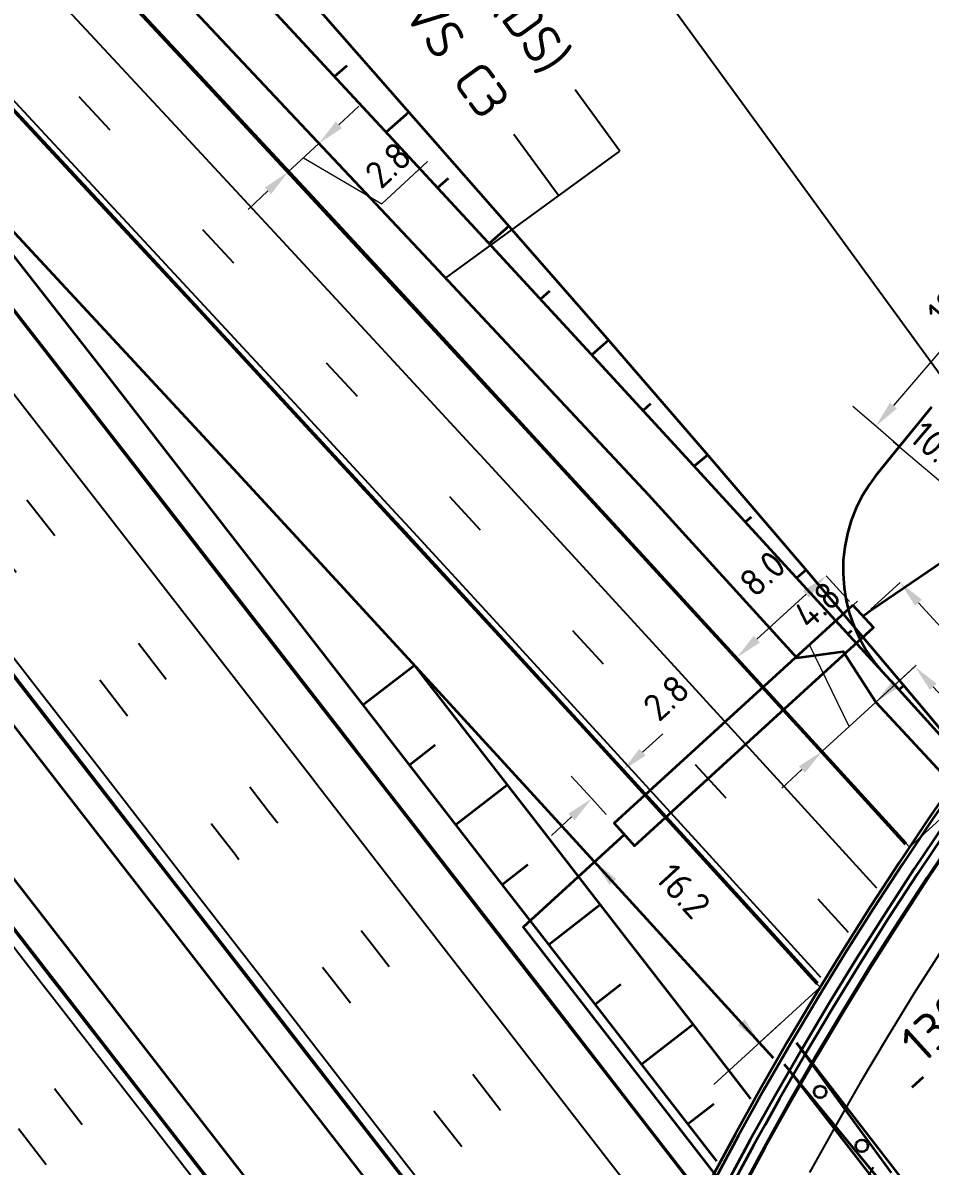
# Model space of a CAD drawing. Header units: metres. Extents: x 134219 to 139178, y 438661 to 444352.
# Drawn here: x 135219.3 to 135279.1, y 443385.5 to 443461 of the extents above; entities that cross this region are included whole.
import ezdxf
from ezdxf.enums import TextEntityAlignment as Align

# ---------------------------------------------------------------- set-up
doc = ezdxf.new("R2010")
doc.units = ezdxf.units.M
doc.linetypes.add('13strp', pattern=[4, 1, -3])
doc.linetypes.add('39strp', pattern=[12, 3, -9])
doc.layers.get('DEFPOINTS').update_dxf_attribs({"color": 193})
for name, color, linetype, lineweight in [('N-WE-KL-ET_LS_OV_KABEL-G', 10, 'KL-LS-OV-N', 35), ('N-WE-KL-ET_LS_OV_KABEL-M', 7, 'Continuous', 18), ('N-WE-KL-ET_LS_OV_KABEL-T25', 7, 'Continuous', 25), ('N-WE-KL-ET_MANTELBUIS-G', 10, 'Continuous', 35), ('Utd-geleiderail-nw', 8, 'glm a2ee v014$0$f2m40080', 35), ('Utd-ondergr-nw', 8, '13strp', 35), ('X-XX-AL-AANPIJLING-G', 7, 'Continuous', 18), ('X-XX-AL-AANPIJLING-S', 7, 'Continuous', 25)]:
    doc.layers.add(name, color=color, linetype=linetype, lineweight=lineweight)
doc.layers.add('Utd-weg-nw', color=8, linetype='Continuous')
doc.styles.add('alm a2ee v011$0$rtw_iso', font='NLCS-ISO.ttf')
doc.styles.add('ISO18', font='NLCS-ISO.ttf')
doc.styles.add('NLCS-ISO', font='NLCS-ISO.ttf')
doc.styles.add('NLCS_18', font='NLCS-ISO.ttf', dxfattribs={"height": 1.8})
doc.linetypes.add('glm a2ee v014$0$f2m40080', pattern='A,2,-1,[160,RTW.shx,S=0.5,R=0,X=0,Y=0],-1', length=4)
doc.linetypes.add('KL-LS-OV-N', pattern='A,4,-1,[103,NLCS.SHX,S=0.75,R=0,X=0,Y=0],-1,4,-1.5,["0V",Standard,S=1,R=0,X=0,Y=-0.5],-3', length=14.5)
doc.dimstyles.new('NLCS_t18_pijl_Dimension_l3_h1', dxfattribs={"dimtxt": 1.8, "dimasz": 1.8, "dimexe": 2, "dimexo": 2, "dimgap": 0.7, "dimtad": 1, "dimdec": 1, "dimzin": 0, "dimdsep": 46, "dimtxsty": 'NLCS_18', "dimcen": 2.5, "dimdle": 2, "dimclrd": 256, "dimclre": 256, "dimclrt": 256, "dimadec": 1, "dimazin": 0, "dimtfac": 1, "dimtdec": 1, "dimtofl": 0, "dimtmove": 1, "dimatfit": 0, "dimfxl": 0, "dimtolj": 1, "dimtzin": 0, "dimlwd": 18, "dimlwe": 18, "dimarcsym": 0})
doc.dimstyles.new('UTD', dxfattribs={"dimtxt": 1.8, "dimasz": 1.8, "dimexe": 0, "dimexo": 0, "dimgap": 0.5, "dimtad": 1, "dimdec": 1, "dimzin": 1, "dimdsep": 46, "dimtxsty": 'ISO18', "dimcen": 2.5, "dimclrd": 256, "dimclre": 256, "dimclrt": 1, "dimadec": 0, "dimazin": 0, "dimtfac": 1, "dimtdec": 1, "dimtmove": 0, "dimatfit": 3, "dimfxl": 0, "dimlwd": -1, "dimlwe": -1, "dimarcsym": 0})

# ---------------------------------------------------------------- blocks, each defined once
blk = doc.blocks.new('*D165')
at = {"layer": 'DEFPOINTS', "color": 0, "transparency": 16777216}
for p in [(135238.797, 443452.994), (135238.797, 443452.994), (135236.75, 443451.089)]:
    blk.add_point(p, dxfattribs=at)
at = {"layer": 'N-WE-KL-ET_LS_OV_KABEL-M', "linetype": 'Continuous', "lineweight": 18, "transparency": 16777216}
for p, q in [((135240.114, 443454.22), (135241.432, 443455.446)), ((135236.75, 443451.089), (135238.797, 443452.994)), ((135237.773, 443452.041), (135242.953, 443449.007)), ((135242.953, 443449.007), (135245.955, 443451.801)), ((135235.432, 443449.863), (135234.115, 443448.636))]:
    blk.add_line(p, q, dxfattribs=at)
at = {"layer": 'N-WE-KL-ET_LS_OV_KABEL-M', "lineweight": 18, "transparency": 16777216}
for p, q in [((135238.797, 443452.994), (135240.159, 443451.53)), ((135236.75, 443451.089), (135238.113, 443449.625))]:
    blk.add_line(p, q, dxfattribs=at)
at = {"layer": 'N-WE-KL-ET_LS_OV_KABEL-M', "transparency": 16777216}
for points in [[(135239.91, 443454.44), (135240.319, 443454.001), (135238.797, 443452.994)], [(135235.228, 443450.082), (135235.637, 443449.643), (135236.75, 443451.089)]]:
    blk.add_solid(points, dxfattribs=at)
at = {"layer": 'N-WE-KL-ET_LS_OV_KABEL-M', "transparency": 16777216, "insert": (135243.364, 443451.575), "char_height": 1.8, "attachment_point": 5, "rotation": 42.94367, "style": 'NLCS_18'}
blk.add_mtext('\\A1;2.8', dxfattribs=at)
blk = doc.blocks.new('*D214')
at = {"layer": 'DEFPOINTS', "color": 0, "transparency": 16777216}
for p in [(135283.329, 443427.666, 8.104), (135290.964, 443421.144, 8.104), (135290.964, 443421.144)]:
    blk.add_point(p, dxfattribs=at)
at = {"layer": 'N-WE-KL-ET_LS_OV_KABEL-M', "linetype": 'Continuous', "lineweight": 18, "transparency": 16777216}
for p, q in [((135276.71, 443433.32), (135283.329, 443427.666)), ((135281.96, 443428.835), (135280.591, 443430.004)), ((135283.329, 443427.666), (135290.964, 443421.144)), ((135292.333, 443419.974), (135293.702, 443418.805))]:
    blk.add_line(p, q, dxfattribs=at)
at = {"layer": 'N-WE-KL-ET_LS_OV_KABEL-M', "lineweight": 18, "transparency": 16777216}
for p, q in [((135284.005, 443428.458), (135284.628, 443429.187)), ((135291.641, 443421.936), (135292.263, 443422.664))]:
    blk.add_line(p, q, dxfattribs=at)
at = {"layer": 'N-WE-KL-ET_LS_OV_KABEL-M', "transparency": 16777216}
for points in [[(135282.155, 443429.063), (135281.765, 443428.607), (135283.329, 443427.666)], [(135292.528, 443420.203), (135292.138, 443419.746), (135290.964, 443421.144)]]:
    blk.add_solid(points, dxfattribs=at)
at = {"layer": 'N-WE-KL-ET_LS_OV_KABEL-M', "transparency": 16777216, "insert": (135279.65, 443432.913), "char_height": 1.8, "attachment_point": 5, "rotation": 319.49539, "style": 'NLCS_18'}
blk.add_mtext('\\A1;10.0', dxfattribs=at)
blk = doc.blocks.new('*D217')
at = {"layer": 'DEFPOINTS', "color": 0, "transparency": 16777216}
for p in [(135288.308, 443449.253), (135275.547, 443434.314), (135275.547, 443434.314)]:
    blk.add_point(p, dxfattribs=at)
at = {"layer": 'N-WE-KL-ET_LS_OV_KABEL-M', "lineweight": 18, "transparency": 16777216}
for p, q in [((135288.308, 443449.253), (135286.787, 443450.552)), ((135275.547, 443434.314), (135274.026, 443435.613))]:
    blk.add_line(p, q, dxfattribs=at)
at = {"layer": 'N-WE-KL-ET_LS_OV_KABEL-M', "linetype": 'Continuous', "lineweight": 18, "transparency": 16777216}
blk.add_line((135287.139, 443447.884), (135276.716, 443435.682), dxfattribs=at)
at = {"layer": 'N-WE-KL-ET_LS_OV_KABEL-M', "transparency": 16777216}
for points in [[(135286.911, 443448.079), (135287.367, 443447.69), (135288.308, 443449.253)], [(135276.488, 443435.877), (135276.944, 443435.488), (135275.547, 443434.314)]]:
    blk.add_solid(points, dxfattribs=at)
at = {"layer": 'N-WE-KL-ET_LS_OV_KABEL-M', "transparency": 16777216, "insert": (135280.711, 443442.823), "char_height": 1.8, "attachment_point": 5, "rotation": 49.49539, "style": 'NLCS_18'}
blk.add_mtext('\\A1;19.6', dxfattribs=at)
blk = doc.blocks.new('*D218')
at = {"layer": 'DEFPOINTS', "color": 0, "transparency": 16777216}
for p in [(135277.157, 443423.999), (135277.157, 443423.999), (135286.135, 443414.169)]:
    blk.add_point(p, dxfattribs=at)
at = {"layer": 'N-WE-KL-ET_LS_OV_KABEL-M', "lineweight": 18, "transparency": 16777216}
for p, q in [((135277.157, 443423.999), (135275.68, 443422.65)), ((135286.135, 443414.169), (135287.612, 443415.517))]:
    blk.add_line(p, q, dxfattribs=at)
at = {"layer": 'N-WE-KL-ET_LS_OV_KABEL-M', "linetype": 'Continuous', "lineweight": 18, "transparency": 16777216}
blk.add_line((135284.921, 443415.498), (135278.371, 443422.67), dxfattribs=at)
at = {"layer": 'N-WE-KL-ET_LS_OV_KABEL-M', "transparency": 16777216}
for points in [[(135278.593, 443422.872), (135278.15, 443422.468), (135277.157, 443423.999)], [(135285.143, 443415.7), (135284.7, 443415.295), (135286.135, 443414.169)]]:
    blk.add_solid(points, dxfattribs=at)
at = {"layer": 'N-WE-KL-ET_LS_OV_KABEL-M', "transparency": 16777216, "insert": (135282.354, 443420.681), "char_height": 1.8, "attachment_point": 5, "rotation": 312.40467, "style": 'NLCS_18'}
blk.add_mtext('\\A1;13.3', dxfattribs=at)
blk = doc.blocks.new('*D219')
at = {"layer": 'DEFPOINTS', "color": 0, "transparency": 16777216}
for p in [(135272.28, 443424.442), (135272.28, 443424.442), (135266.366, 443419.04)]:
    blk.add_point(p, dxfattribs=at)
at = {"layer": 'N-WE-KL-ET_LS_OV_KABEL-M', "lineweight": 18, "transparency": 16777216}
for p, q in [((135272.28, 443424.442), (135273.629, 443422.965)), ((135266.366, 443419.04), (135267.714, 443417.563))]:
    blk.add_line(p, q, dxfattribs=at)
at = {"layer": 'N-WE-KL-ET_LS_OV_KABEL-M', "linetype": 'Continuous', "lineweight": 18, "transparency": 16777216}
blk.add_line((135267.695, 443420.254), (135270.951, 443423.228), dxfattribs=at)
at = {"layer": 'N-WE-KL-ET_LS_OV_KABEL-M', "transparency": 16777216}
for points in [[(135270.749, 443423.449), (135271.153, 443423.006), (135272.28, 443424.442)], [(135267.492, 443420.475), (135267.897, 443420.032), (135266.366, 443419.04)]]:
    blk.add_solid(points, dxfattribs=at)
at = {"layer": 'N-WE-KL-ET_LS_OV_KABEL-M', "transparency": 16777216, "insert": (135268.072, 443424.59), "char_height": 1.8, "attachment_point": 5, "rotation": 42.40467, "style": 'NLCS_18'}
blk.add_mtext('\\A1;8.0', dxfattribs=at)
blk = doc.blocks.new('*D220')
at = {"layer": 'DEFPOINTS', "color": 0, "transparency": 16777216}
for p in [(135278.129, 443418.452), (135278.129, 443418.452), (135283.903, 443412.13)]:
    blk.add_point(p, dxfattribs=at)
at = {"layer": 'N-WE-KL-ET_LS_OV_KABEL-M', "lineweight": 18, "transparency": 16777216}
for p, q in [((135278.129, 443418.452), (135276.652, 443417.103)), ((135283.903, 443412.13), (135282.426, 443410.781))]:
    blk.add_line(p, q, dxfattribs=at)
at = {"layer": 'N-WE-KL-ET_LS_OV_KABEL-M', "linetype": 'Continuous', "lineweight": 18, "transparency": 16777216}
blk.add_line((135282.689, 443413.459), (135279.343, 443417.123), dxfattribs=at)
at = {"layer": 'N-WE-KL-ET_LS_OV_KABEL-M', "transparency": 16777216}
for points in [[(135279.564, 443417.325), (135279.121, 443416.92), (135278.129, 443418.452)], [(135282.91, 443413.661), (135282.467, 443413.256), (135283.903, 443412.13)]]:
    blk.add_solid(points, dxfattribs=at)
at = {"layer": 'N-WE-KL-ET_LS_OV_KABEL-M', "transparency": 16777216, "insert": (135282.197, 443416.37), "char_height": 1.8, "attachment_point": 5, "rotation": 312.40467, "style": 'NLCS_18'}
blk.add_mtext('\\A1;8.6', dxfattribs=at)
blk = doc.blocks.new('*D221')
at = {"layer": 'DEFPOINTS', "color": 0, "transparency": 16777216}
for p in [(135275.562, 443416.107), (135272.009, 443412.863), (135272.009, 443412.863)]:
    blk.add_point(p, dxfattribs=at)
at = {"layer": 'N-WE-KL-ET_LS_OV_KABEL-M', "linetype": 'Continuous', "lineweight": 18, "transparency": 16777216}
for p, q in [((135271.182, 443419.894), (135274.342, 443422.78)), ((135273.785, 443414.485), (135271.182, 443419.894)), ((135276.891, 443417.321), (135278.22, 443418.535)), ((135275.562, 443416.107), (135272.009, 443412.863)), ((135270.68, 443411.649), (135269.351, 443410.435))]:
    blk.add_line(p, q, dxfattribs=at)
at = {"layer": 'N-WE-KL-ET_LS_OV_KABEL-M', "lineweight": 18, "transparency": 16777216}
for p, q in [((135275.562, 443416.107), (135276.91, 443414.63)), ((135272.009, 443412.863), (135270.66, 443414.339))]:
    blk.add_line(p, q, dxfattribs=at)
at = {"layer": 'N-WE-KL-ET_LS_OV_KABEL-M', "transparency": 16777216}
for points in [[(135276.689, 443417.543), (135277.093, 443417.099), (135275.562, 443416.107)], [(135270.478, 443411.87), (135270.882, 443411.427), (135272.009, 443412.863)]]:
    blk.add_solid(points, dxfattribs=at)
at = {"layer": 'N-WE-KL-ET_LS_OV_KABEL-M', "transparency": 16777216, "insert": (135271.683, 443422.519), "char_height": 1.8, "attachment_point": 5, "rotation": 42.40467, "style": 'NLCS_18'}
blk.add_mtext('\\A1;4.8', dxfattribs=at)
blk = doc.blocks.new('*D222')
at = {"layer": 'DEFPOINTS', "color": 0, "transparency": 16777216}
for p in [(135256.988, 443405.563), (135256.988, 443405.563), (135267.887, 443393.64)]:
    blk.add_point(p, dxfattribs=at)
at = {"layer": 'N-WE-KL-ET_LS_OV_KABEL-M', "lineweight": 18, "transparency": 16777216}
for p, q in [((135256.988, 443405.563), (135258.464, 443406.912)), ((135267.887, 443393.64), (135269.363, 443394.99))]:
    blk.add_line(p, q, dxfattribs=at)
at = {"layer": 'N-WE-KL-ET_LS_OV_KABEL-M', "linetype": 'Continuous', "lineweight": 18, "transparency": 16777216}
blk.add_line((135266.672, 443394.969), (135258.202, 443404.234), dxfattribs=at)
at = {"layer": 'N-WE-KL-ET_LS_OV_KABEL-M', "transparency": 16777216}
for points in [[(135258.423, 443404.437), (135257.981, 443404.032), (135256.988, 443405.563)], [(135266.893, 443395.171), (135266.451, 443394.767), (135267.887, 443393.64)]]:
    blk.add_solid(points, dxfattribs=at)
at = {"layer": 'N-WE-KL-ET_LS_OV_KABEL-M', "transparency": 16777216, "insert": (135262.851, 443403.635), "char_height": 1.8, "attachment_point": 5, "rotation": 312.43278, "style": 'NLCS_18'}
blk.add_mtext('\\A1;16.2', dxfattribs=at)
blk = doc.blocks.new('*D223')
at = {"layer": 'DEFPOINTS', "color": 0, "transparency": 16777216}
for p in [(135258.829, 443411.588), (135256.798, 443409.734), (135256.798, 443409.734)]:
    blk.add_point(p, dxfattribs=at)
at = {"layer": 'N-WE-KL-ET_LS_OV_KABEL-M', "linetype": 'Continuous', "lineweight": 18, "transparency": 16777216}
for p, q in [((135260.159, 443412.802), (135261.488, 443414.015)), ((135255.469, 443408.521), (135254.14, 443407.307))]:
    blk.add_line(p, q, dxfattribs=at)
at = {"layer": 'N-WE-KL-ET_LS_OV_KABEL-M', "lineweight": 18, "transparency": 16777216}
for p, q in [((135258.829, 443411.588), (135257.481, 443413.065)), ((135256.798, 443409.734), (135255.45, 443411.211))]:
    blk.add_line(p, q, dxfattribs=at)
at = {"layer": 'N-WE-KL-ET_LS_OV_KABEL-M', "transparency": 16777216}
for points in [[(135259.957, 443413.023), (135260.361, 443412.58), (135258.829, 443411.588)], [(135255.267, 443408.742), (135255.671, 443408.299), (135256.798, 443409.734)]]:
    blk.add_solid(points, dxfattribs=at)
at = {"layer": 'N-WE-KL-ET_LS_OV_KABEL-M', "transparency": 16777216, "insert": (135261.726, 443416.399), "char_height": 1.8, "attachment_point": 5, "rotation": 42.39165, "style": 'NLCS_18'}
blk.add_mtext('\\A1;2.8', dxfattribs=at)

msp = doc.modelspace()

# ---------------------------------------------------------------- linework, layer by layer
at = {"layer": 'N-WE-KL-ET_LS_OV_KABEL-G', "flags": 128}
for points in [[(135137.716, 443561.064), (135145.778, 443551.185), (135171.106, 443525.502), (135184.337, 443511.159), (135208.161, 443486.076), (135226.755, 443465.817), (135245.69, 443445.653), (135260.539, 443429.783), (135270.331, 443419.034), (135273.401, 443419.458), (135275.562, 443416.107), (135315.614, 443372.982), (135324.303, 443365.552), (135329.776, 443361.208), (135339.952, 443350.762), (135352.874, 443337.283), (135358.679, 443331.247), (135366.623, 443323.695), (135376.424, 443314.545), (135387.865, 443304.349), (135402.01, 443292.438), (135415.459, 443281.65), (135429.709, 443270.851), (135443.327, 443261.303), (135463.956, 443246.918), (135473.517, 443239.231), (135479.738, 443235.112), (135525.989, 443204.277), (135528.772, 443203.137), (135530.48, 443206.523)], [(135258.96, 443407.366), (135252.276, 443401.255), (135267.182, 443382.033)]]:
    msp.add_lwpolyline(points, dxfattribs=at)
for points, elevation in [([(135300.632, 443436.922), (135294.589, 443430.76), (135291.824, 443429.453), (135287.298, 443425.359), (135283.329, 443427.666), (135275.201, 443422.135)], 8.322), ([(135275.194, 443422.136), (135274.934, 443421.928), (135274.718, 443421.772)], 1.505)]:
    msp.add_lwpolyline(points, dxfattribs=dict(at, elevation=elevation))
at = {"layer": 'N-WE-KL-ET_LS_OV_KABEL-M', "elevation": 8.322}
msp.add_lwpolyline([(135277.06, 443433.021), (135275.547, 443434.314)], dxfattribs=at)
at = {"layer": 'N-WE-KL-ET_LS_OV_KABEL-M'}
for points in [[(135273.824, 443422.751), (135272.28, 443424.442)], [(135275.227, 443422.236), (135277.157, 443423.999)], [(135275.562, 443416.107), (135278.129, 443418.452)], [(135277.775, 443406.533), (135288.446, 443416.279)], [(135257.764, 443408.676), (135256.798, 443409.734)], [(135277.553, 443406.776), (135277.775, 443406.533)], [(135271.681, 443397.494), (135271.875, 443397.281)], [(135271.875, 443397.281), (135264.852, 443390.871)]]:
    msp.add_lwpolyline(points, dxfattribs=at)
at = {"layer": 'N-WE-KL-ET_MANTELBUIS-G', "flags": 128}
msp.add_lwpolyline([(135274.044, 443422.51), (135258.286, 443408.104), (135259.635, 443406.628), (135275.393, 443421.034)], close=True, dxfattribs=at)
at = {"layer": 'Utd-geleiderail-nw', "linetype": 'Continuous', "flags": 128}
for points in [[(135215.978, 443417.974), (135222.111, 443410.072), (135227.604, 443402.991), (135228.241, 443402.17), (135234.369, 443394.267), (135240.497, 443386.365), (135246.626, 443378.463)], [(135280.035, 443407.994), (135278.089, 443405.101), (135276.183, 443402.181), (135274.318, 443399.235), (135272.494, 443396.264), (135270.711, 443393.267), (135268.97, 443390.246), (135267.271, 443387.201), (135265.615, 443384.133)], [(135217.213, 443406.271), (135222.705, 443399.191), (135223.341, 443398.37), (135229.47, 443390.468), (135235.598, 443382.566), (135241.726, 443374.664), (135247.855, 443366.762), (135252.003, 443361.413), (135253.983, 443358.86), (135260.112, 443350.958), (135266.24, 443343.055), (135272.368, 443335.153), (135278.497, 443327.251), (135284.625, 443319.349), (135290.754, 443311.447), (135296.882, 443303.545), (135303.01, 443295.643), (135309.139, 443287.741), (135315.267, 443279.839), (135321.396, 443271.937), (135327.524, 443264.035), (135333.652, 443256.133), (135339.781, 443248.231)]]:
    msp.add_lwpolyline(points, dxfattribs=at)
at = {"layer": 'Utd-ondergr-nw', "linetype": 'Continuous'}
for p, q in [((135270.312, 443393.612), (135279.788, 443381.393)), ((135276.583, 443385.037), (135270.312, 443393.612)), ((135269.501, 443392.21), (135279, 443379.962)), ((135269.501, 443392.21), (135275.871, 443384.485))]:
    msp.add_line(p, q, dxfattribs=at)
at = {"layer": 'Utd-ondergr-nw', "color": 7, "linetype": 'Continuous'}
msp.add_line((135277.961, 443390.684), (135278.701, 443391.357), dxfattribs=at)
at = {"layer": 'Utd-ondergr-nw', "linetype": 'Continuous', "flags": 128}
for points in [[(135146.053, 443531.788), (135147.311, 443530.309), (135153.835, 443522.58), (135160.312, 443514.821), (135166.743, 443507.035), (135173.132, 443499.225), (135176.638, 443494.909), (135179.482, 443491.393), (135185.796, 443483.542), (135192.077, 443475.675), (135198.328, 443467.794), (135204.553, 443459.903), (135210.754, 443452.003), (135216.934, 443444.097), (135223.098, 443436.188), (135229.247, 443428.278), (135235.385, 443420.37), (135240.879, 443413.286), (135241.516, 443412.465), (135247.644, 443404.563), (135253.773, 443396.661), (135259.901, 443388.759), (135263.89, 443383.616)], [(135271.718, 443397.557), (135271.237, 443398.086), (135264.505, 443405.48), (135257.761, 443412.862), (135251.005, 443420.233), (135244.237, 443427.594), (135243.587, 443428.3), (135237.457, 443434.944), (135230.666, 443442.283), (135223.863, 443449.611), (135217.048, 443456.929), (135212.647, 443461.641), (135210.222, 443464.235), (135203.383, 443471.53), (135198.541, 443476.682), (135196.534, 443478.815), (135189.672, 443486.088), (135182.799, 443493.351), (135175.914, 443500.602), (135169.018, 443507.843), (135162.11, 443515.072), (135155.191, 443522.291), (135148.26, 443529.498), (135146.053, 443531.788)], [(135271.681, 443397.494), (135271.186, 443398.039), (135264.453, 443405.432), (135257.709, 443412.815), (135250.953, 443420.186), (135244.185, 443427.547), (135237.406, 443434.897), (135230.615, 443442.236), (135223.812, 443449.564), (135216.997, 443456.881), (135212.596, 443461.593), (135210.17, 443464.187), (135203.332, 443471.482), (135198.49, 443476.634), (135196.483, 443478.767), (135189.621, 443486.04), (135182.748, 443493.303), (135175.863, 443500.554), (135168.967, 443507.795), (135162.059, 443515.024), (135155.14, 443522.242), (135148.209, 443529.449), (135147.558, 443530.125)], [(135147.558, 443530.125), (135153.889, 443522.625), (135160.365, 443514.866), (135166.797, 443507.079), (135173.186, 443499.269), (135176.692, 443494.953), (135179.536, 443491.437), (135185.851, 443483.586), (135192.132, 443475.718), (135198.383, 443467.838), (135204.608, 443459.946), (135210.809, 443452.046), (135216.989, 443444.14), (135223.153, 443436.231), (135229.302, 443428.321), (135235.441, 443420.412), (135240.935, 443413.329), (135241.571, 443412.508), (135247.7, 443404.606), (135253.828, 443396.704), (135259.957, 443388.802), (135263.926, 443383.684)], [(135281.407, 443412.423), (135277.38, 443417.223), (135270.904, 443424.889), (135264.388, 443432.519), (135257.819, 443440.103), (135251.213, 443447.653), (135244.605, 443455.202), (135237.995, 443462.752), (135231.384, 443470.302), (135227.12, 443475.17), (135224.771, 443477.851), (135218.148, 443485.392)], [(135281.306, 443412.279), (135277.065, 443416.936), (135276.002, 443418.101), (135270.303, 443424.338), (135263.528, 443431.73), (135256.742, 443439.11), (135249.944, 443446.48), (135243.134, 443453.839), (135236.312, 443461.187), (135229.479, 443468.525), (135225.067, 443473.25), (135222.634, 443475.851), (135215.777, 443483.166)], [(135277.513, 443406.716), (135272.226, 443412.522), (135265.47, 443419.916), (135258.703, 443427.3), (135251.924, 443434.673), (135251.273, 443435.38), (135245.133, 443442.035), (135238.33, 443449.387), (135231.516, 443456.727), (135224.69, 443464.057), (135220.282, 443468.777), (135217.852, 443471.375)], [(135277.553, 443406.776), (135272.278, 443412.569), (135265.522, 443419.964), (135258.755, 443427.348), (135251.975, 443434.721), (135245.184, 443442.083), (135238.382, 443449.434), (135231.567, 443456.775), (135224.741, 443464.104), (135220.333, 443468.825), (135217.903, 443471.423)], [(135240.638, 443458.106), (135239.832, 443457.4)], [(135210.942, 443455.41), (135212.525, 443453.39), (135218.708, 443445.481), (135224.873, 443437.57), (135231.024, 443429.658), (135237.163, 443421.749), (135242.657, 443414.665), (135243.294, 443413.844), (135249.422, 443405.942), (135255.551, 443398.04), (135261.679, 443390.138), (135265.043, 443385.801)], [(135268.798, 443392.592), (135267.168, 443394.387), (135260.441, 443401.773), (135253.703, 443409.149), (135246.953, 443416.514), (135240.191, 443423.868), (135233.418, 443431.212), (135226.632, 443438.544), (135219.835, 443445.866), (135213.026, 443453.177), (135210.942, 443455.41)], [(135244.738, 443455.05), (135243.233, 443453.732)], [(135247.332, 443450.675), (135246.632, 443450.062)], [(135251.324, 443447.525), (135250.027, 443446.39)], [(135254.02, 443443.24), (135253.42, 443442.715)], [(135257.909, 443439.999), (135256.807, 443439.04)], [(135260.69, 443435.793), (135260.192, 443435.361)], [(135279.231, 443435.575), (135276.868, 443432.695), (135275.562, 443431.066), (135275.131, 443430.482), (135274.66, 443429.722), (135274.259, 443428.923), (135273.931, 443428.091), (135273.679, 443427.233), (135273.504, 443426.357), (135273.408, 443425.468), (135273.392, 443424.574), (135273.456, 443423.682), (135273.599, 443422.799), (135273.821, 443421.933), (135274.119, 443421.09), (135274.491, 443420.277), (135274.935, 443419.5), (135275.445, 443418.767), (135276.002, 443418.101)], [(135264.456, 443432.44), (135263.573, 443431.681)], [(135267.33, 443428.32), (135266.952, 443427.997)], [(135270.95, 443424.835), (135270.33, 443424.309)], [(135288.189, 443420.726), (135283.283, 443414.041), (135281.253, 443411.193), (135279.262, 443408.317), (135277.311, 443405.413), (135275.401, 443402.482), (135273.532, 443399.525), (135271.704, 443396.543), (135269.918, 443393.535), (135268.173, 443390.503), (135266.471, 443387.447), (135264.811, 443384.367)], [(135290.404, 443420.431), (135289.033, 443418.661), (135286.938, 443415.892), (135284.881, 443413.094), (135282.864, 443410.267), (135280.885, 443407.413), (135278.947, 443404.532), (135277.049, 443401.624), (135275.192, 443398.691), (135273.375, 443395.731), (135271.6, 443392.747), (135269.866, 443389.738), (135268.175, 443386.705), (135266.525, 443383.65)], [(135290.453, 443420.38), (135289.088, 443418.618), (135286.994, 443415.85), (135284.938, 443413.053), (135282.921, 443410.227), (135280.943, 443407.374), (135279.006, 443404.494), (135277.108, 443401.587), (135275.251, 443398.653), (135273.435, 443395.695), (135271.66, 443392.711), (135269.927, 443389.703), (135268.236, 443386.672), (135266.587, 443383.617)], [(135273.942, 443420.818), (135273.705, 443420.617)], [(135289.189, 443419.943), (135288.402, 443418.932), (135286.303, 443416.154), (135284.243, 443413.347), (135283.318, 443412.049), (135282.222, 443410.512), (135280.241, 443407.649), (135278.299, 443404.759), (135276.398, 443401.842), (135274.538, 443398.899), (135272.718, 443395.93), (135270.941, 443392.937), (135269.204, 443389.919), (135268.251, 443388.208), (135267.51, 443386.877), (135265.858, 443383.812)], [(135217.543, 443419.187), (135223.676, 443411.285), (135229.169, 443404.204), (135229.805, 443403.383), (135235.934, 443395.481), (135242.062, 443387.579), (135248.19, 443379.677), (135254.319, 443371.775), (135256.715, 443368.685)], [(135217.598, 443419.23), (135223.731, 443411.328), (135229.224, 443404.247), (135229.861, 443403.426), (135235.989, 443395.524), (135242.117, 443387.622), (135248.246, 443379.72), (135254.374, 443371.818), (135256.747, 443368.758)], [(135245.101, 443418.53), (135241.704, 443415.895)], [(135245.101, 443418.53), (135246.055, 443417.3), (135246.692, 443416.479), (135252.82, 443408.577), (135258.949, 443400.675), (135265.077, 443392.773), (135267.289, 443389.921)], [(135277.403, 443417.196), (135277.077, 443416.922)], [(135284.479, 443416.132), (135281.056, 443411.331), (135279.063, 443408.452), (135277.111, 443405.545), (135275.199, 443402.612), (135273.328, 443399.652), (135271.498, 443396.667), (135269.71, 443393.656), (135267.964, 443390.621), (135266.26, 443387.562), (135264.599, 443384.48)], [(135246.467, 443413.261), (135244.768, 443411.944)], [(135251.23, 443410.628), (135247.832, 443407.993)], [(135215.593, 443405.015), (135221.085, 443397.935), (135221.721, 443397.114), (135227.85, 443389.212), (135233.978, 443381.309), (135240.107, 443373.407), (135246.235, 443365.505), (135248.641, 443362.403), (135252.208, 443357.803)], [(135215.648, 443405.058), (135221.14, 443397.977), (135221.777, 443397.157), (135227.905, 443389.254), (135234.033, 443381.352), (135240.162, 443373.45), (135246.29, 443365.548), (135248.696, 443362.446), (135252.238, 443357.88)], [(135252.595, 443405.359), (135250.896, 443404.042)], [(135257.358, 443402.726), (135253.96, 443400.091)], [(135258.724, 443397.457), (135257.025, 443396.14)], [(135263.487, 443394.824), (135260.089, 443392.189)], [(135264.852, 443389.555), (135263.153, 443388.238)]]:
    msp.add_lwpolyline(points, dxfattribs=at)
at = {"layer": 'Utd-ondergr-nw', "linetype": 'Continuous'}
for centre in [(135271.877, 443390.37), (135274.635, 443386.814)]:
    msp.add_circle(centre, 0.4, dxfattribs=at)
at = {"layer": 'Utd-weg-nw', "linetype": '39strp', "flags": 128}
for points in [[(134972.859, 443666.555), (134978.725, 443661.261), (134979.343, 443660.702), (134986.71, 443654), (134994.045, 443647.268), (135001.345, 443640.503), (135008.606, 443633.702), (135015.826, 443626.863), (135023.002, 443619.984), (135027.175, 443615.942), (135030.131, 443613.06), (135037.214, 443606.09), (135044.25, 443599.073), (135051.239, 443592.009), (135056.173, 443586.965), (135058.181, 443584.899), (135065.075, 443577.743), (135071.921, 443570.54), (135078.719, 443563.293), (135085.469, 443556), (135092.17, 443548.662), (135098.821, 443541.28), (135105.424, 443533.854), (135111.977, 443526.383), (135113.473, 443524.663), (135118.48, 443518.869), (135124.939, 443511.311), (135131.354, 443503.711), (135137.73, 443496.073), (135144.069, 443488.399), (135150.373, 443480.692), (135153.835, 443476.43), (135156.646, 443472.955), (135162.891, 443465.19), (135169.111, 443457.4), (135175.308, 443449.588), (135181.486, 443441.755), (135187.648, 443433.905), (135193.796, 443426.04), (135199.935, 443418.162), (135206.067, 443410.274), (135212.196, 443402.379), (135217.687, 443395.299), (135218.323, 443394.478), (135224.452, 443386.576), (135230.58, 443378.674), (135236.709, 443370.772), (135242.837, 443362.87), (135245.243, 443359.768), (135248.965, 443354.968), (135250.431, 443353.078)], [(134970.518, 443663.954), (134976.376, 443658.667), (134976.993, 443658.109), (134984.349, 443651.416), (134991.672, 443644.695), (134998.959, 443637.942), (135006.207, 443631.154), (135013.412, 443624.329), (135020.572, 443617.465), (135024.736, 443613.433), (135027.685, 443610.558), (135034.751, 443603.604), (135041.77, 443596.603), (135048.743, 443589.556), (135053.665, 443584.524), (135055.668, 443582.462), (135062.546, 443575.323), (135069.376, 443568.137), (135076.158, 443560.907), (135082.892, 443553.631), (135089.577, 443546.311), (135096.213, 443538.946), (135102.8, 443531.537), (135109.338, 443524.084), (135110.831, 443522.368), (135115.827, 443516.587), (135122.271, 443509.045), (135128.674, 443501.461), (135135.037, 443493.837), (135141.365, 443486.177), (135147.659, 443478.482), (135151.116, 443474.226), (135153.923, 443470.756), (135160.16, 443463.002), (135166.372, 443455.221), (135172.563, 443447.417), (135178.735, 443439.591), (135184.892, 443431.747), (135191.037, 443423.887), (135197.173, 443416.013), (135203.303, 443408.128), (135209.43, 443400.234), (135214.921, 443393.154), (135215.558, 443392.333), (135221.686, 443384.431), (135227.815, 443376.529), (135233.943, 443368.627), (135240.071, 443360.725), (135242.478, 443357.623), (135246.2, 443352.823), (135249.038, 443349.163)], [(135273.761, 443400.885), (135267.276, 443408.007), (135260.527, 443415.393), (135253.767, 443422.769), (135246.995, 443430.135), (135246.345, 443430.84), (135240.212, 443437.489), (135233.416, 443444.832), (135226.609, 443452.165), (135219.79, 443459.487), (135215.387, 443464.202), (135212.96, 443466.797), (135206.117, 443474.097), (135201.272, 443479.252), (135199.263, 443481.386), (135192.398, 443488.664), (135185.521, 443495.931), (135178.632, 443503.187), (135171.731, 443510.431), (135164.819, 443517.665), (135157.896, 443524.888), (135150.96, 443532.1), (135144.97, 443538.31), (135144.339, 443538.963), (135144.014, 443539.3), (135137.077, 443546.513), (135130.126, 443553.711), (135123.16, 443560.895), (135116.178, 443568.065), (135109.182, 443575.22), (135102.171, 443582.361), (135095.145, 443589.487), (135093.79, 443590.857)], [(135088.443, 443585.67), (135095.108, 443578.563), (135101.959, 443571.16), (135108.761, 443563.712), (135115.512, 443556.219), (135122.214, 443548.681), (135128.865, 443541.098), (135130.384, 443539.352), (135135.465, 443533.473), (135142.013, 443525.81), (135148.512, 443518.112), (135154.964, 443510.381), (135161.374, 443502.622), (135167.743, 443494.836), (135171.238, 443490.533), (135174.075, 443487.027), (135180.372, 443479.196), (135186.639, 443471.348), (135192.877, 443463.483), (135199.091, 443455.605), (135205.282, 443447.717), (135211.455, 443439.821), (135217.613, 443431.919), (135223.758, 443424.015), (135229.894, 443416.109), (135235.387, 443409.027), (135236.024, 443408.206), (135242.153, 443400.304), (135248.281, 443392.402), (135254.409, 443384.5), (135260.434, 443376.732)], [(135085.898, 443583.267), (135092.547, 443576.177), (135099.382, 443568.791), (135106.168, 443561.361), (135112.904, 443553.885), (135119.591, 443546.364), (135126.226, 443538.799), (135127.742, 443537.057), (135132.811, 443531.191), (135139.345, 443523.544), (135145.831, 443515.862), (135152.272, 443508.146), (135158.67, 443500.4), (135165.029, 443492.626), (135168.519, 443488.33), (135171.351, 443484.828), (135177.641, 443477.008), (135183.9, 443469.168), (135190.132, 443461.312), (135196.34, 443453.441), (135202.527, 443445.559), (135208.696, 443437.668), (135214.851, 443429.77), (135220.994, 443421.868), (135227.129, 443413.964), (135232.622, 443406.882), (135233.258, 443406.061), (135239.387, 443398.159), (135245.515, 443390.257), (135251.644, 443382.355), (135257.772, 443374.453), (135258.754, 443373.187)], [(135295.247, 443415.387), (135294.522, 443414.447), (135292.485, 443411.755), (135290.485, 443409.034), (135288.524, 443406.286), (135286.6, 443403.511), (135284.716, 443400.71), (135282.87, 443397.882), (135281.064, 443395.03), (135279.298, 443392.152), (135277.572, 443389.25), (135275.886, 443386.325), (135274.241, 443383.376), (135272.637, 443380.405), (135271.075, 443377.412), (135269.554, 443374.397), (135268.076, 443371.362), (135266.639, 443368.306), (135265.246, 443365.231), (135263.895, 443362.137), (135262.587, 443359.024), (135261.323, 443355.893), (135260.102, 443352.745), (135258.925, 443349.581), (135257.792, 443346.4), (135256.714, 443343.236), (135256.703, 443343.204), (135255.659, 443339.993), (135254.66, 443336.768), (135253.705, 443333.53), (135252.795, 443330.278), (135251.931, 443327.014), (135251.112, 443323.739), (135250.339, 443320.452), (135249.612, 443317.155), (135248.93, 443313.848), (135248.294, 443310.532), (135247.705, 443307.208), (135247.161, 443303.875), (135246.854, 443301.845), (135246.664, 443300.536), (135246.214, 443297.19), (135245.913, 443294.732)]]:
    msp.add_lwpolyline(points, dxfattribs=at)
at = {"layer": 'Utd-weg-nw', "linetype": 'Continuous', "flags": 128}
for points in [[(135275.621, 443403.818), (135269.751, 443410.264), (135262.999, 443417.655), (135256.235, 443425.035), (135249.46, 443432.404), (135248.809, 443433.11), (135242.672, 443439.762), (135235.873, 443447.11), (135229.062, 443454.446), (135222.24, 443461.772), (135217.834, 443466.49)], [(135271.934, 443397.914), (135271.533, 443398.355), (135264.801, 443405.749), (135258.056, 443413.132), (135251.299, 443420.504), (135244.531, 443427.865), (135243.881, 443428.571), (135237.751, 443435.216), (135230.959, 443442.555), (135224.156, 443449.884), (135217.341, 443457.201)], [(135214.293, 443442.036), (135220.454, 443434.13), (135226.601, 443426.223), (135232.738, 443418.316), (135238.232, 443411.233), (135238.869, 443410.412), (135244.997, 443402.51), (135251.126, 443394.608), (135257.254, 443386.706), (135262.204, 443380.323)], [(135218.151, 443419.66), (135224.284, 443411.757), (135229.777, 443404.676), (135230.414, 443403.855), (135236.542, 443395.953), (135242.67, 443388.051), (135248.799, 443380.149), (135254.927, 443372.247), (135257.069, 443369.485)], [(135292.798, 443417.939), (135291.746, 443416.578), (135289.679, 443413.847), (135287.651, 443411.087), (135285.661, 443408.3), (135283.71, 443405.485), (135281.798, 443402.643), (135279.926, 443399.775), (135278.094, 443396.881), (135276.302, 443393.962), (135274.551, 443391.019), (135272.841, 443388.051), (135271.173, 443385.06)], [(135215.04, 443404.586), (135220.532, 443397.506), (135221.168, 443396.685), (135227.297, 443388.783), (135233.425, 443380.881), (135239.553, 443372.978), (135245.682, 443365.076), (135248.088, 443361.974), (135251.81, 443357.174), (135251.914, 443357.04)]]:
    msp.add_lwpolyline(points, dxfattribs=at)
at = {"layer": 'X-XX-AL-AANPIJLING-S'}
for p, q in [((135288.197, 443426.173), (135249.882, 443478.782)), ((135258.651, 443452.487), (135255.708, 443456.529)), ((135254.61, 443449.544), (135251.666, 443453.586)), ((135247.14, 443444.104), (135258.651, 443452.487))]:
    msp.add_line(p, q, dxfattribs=at)

# ---------------------------------------------------------------- texts
at = {"layer": 'N-WE-KL-ET_LS_OV_KABEL-T25', "style": 'NLCS-ISO'}
for s, p in [('RWS VO-YMvKas 4x2,5mm² (DS)', (135254.577, 443458.081)), ('RWS VS C3', (135250.536, 443455.137))]:
    msp.add_text(s, height=2.5, rotation=306.066, dxfattribs=at).set_placement(p, align=Align.MIDDLE_RIGHT)
at = {"layer": 'Utd-ondergr-nw', "color": 7, "style": 'alm a2ee v011$0$rtw_iso'}
msp.add_text('1300.000', height=2.5, rotation=42.26001, dxfattribs=at).set_placement((135278.651, 443392.156))

# ---------------------------------------------------------------- dimensions: what is measured, and where the dimension line sits
at = {"layer": 'N-WE-KL-ET_LS_OV_KABEL-M'}
for p1, p2, picture, middle in [((135236.75, 443451.089), (135238.797, 443452.994), '*D165', (135242.376, 443450.656)), ((135288.308, 443449.253), (135275.547, 443434.314), '*D217', (135280.711, 443442.823)), ((135275.562, 443416.107), (135272.009, 443412.863), '*D221', (135270.62, 443421.547)), ((135283.903, 443412.13), (135278.129, 443418.452), '*D220', (135282.197, 443416.37))]:
    dim = msp.add_aligned_dim(p1=p1, p2=p2, distance=0, dimstyle='NLCS_t18_pijl_Dimension_l3_h1', dxfattribs=at)
    dim.commit()
    dim.dimension.update_dxf_attribs({"geometry": picture, "text_midpoint": middle})
for base, p1, p2, angle, picture, middle in [((135290.964, 443421.144, 8.322), (135283.329, 443427.666, 16.426), (135290.964, 443421.144, 16.426), 319.49539, '*D214', (135278.611, 443431.696, 8.322)), ((135272.28, 443424.442), (135266.366, 443419.04), (135272.28, 443424.442), 42.40467, '*D219', (135269.151, 443423.409)), ((135277.157, 443423.999), (135286.135, 443414.169), (135277.157, 443423.999), 132.40467, '*D218', (135281.173, 443419.602)), ((135256.7984, 443409.7342), (135258.8295, 443411.5883), (135256.7984, 443409.7342), 222.39165, '*D223', (135262.805, 443415.2173)), ((135256.988, 443405.563), (135267.887, 443393.64), (135256.988, 443405.563), 132.43278, '*D222', (135261.67, 443402.555))]:
    dim = msp.add_linear_dim(base=base, p1=p1, p2=p2, angle=angle, dimstyle='NLCS_t18_pijl_Dimension_l3_h1', dxfattribs=at)
    dim.commit()
    dim.dimension.update_dxf_attribs({"geometry": picture, "text_midpoint": middle, "dimtype": 161})

# ---------------------------------------------------------------- leaders
at = {"layer": 'X-XX-AL-AANPIJLING-G'}
msp.add_leader([(135295.34, 443446.624), (135267.225, 443485.227)], dimstyle='UTD', override={"dimasz": 3.5, "dimfxl": 0}, dxfattribs=at)

doc.saveas('drawing.dxf')
